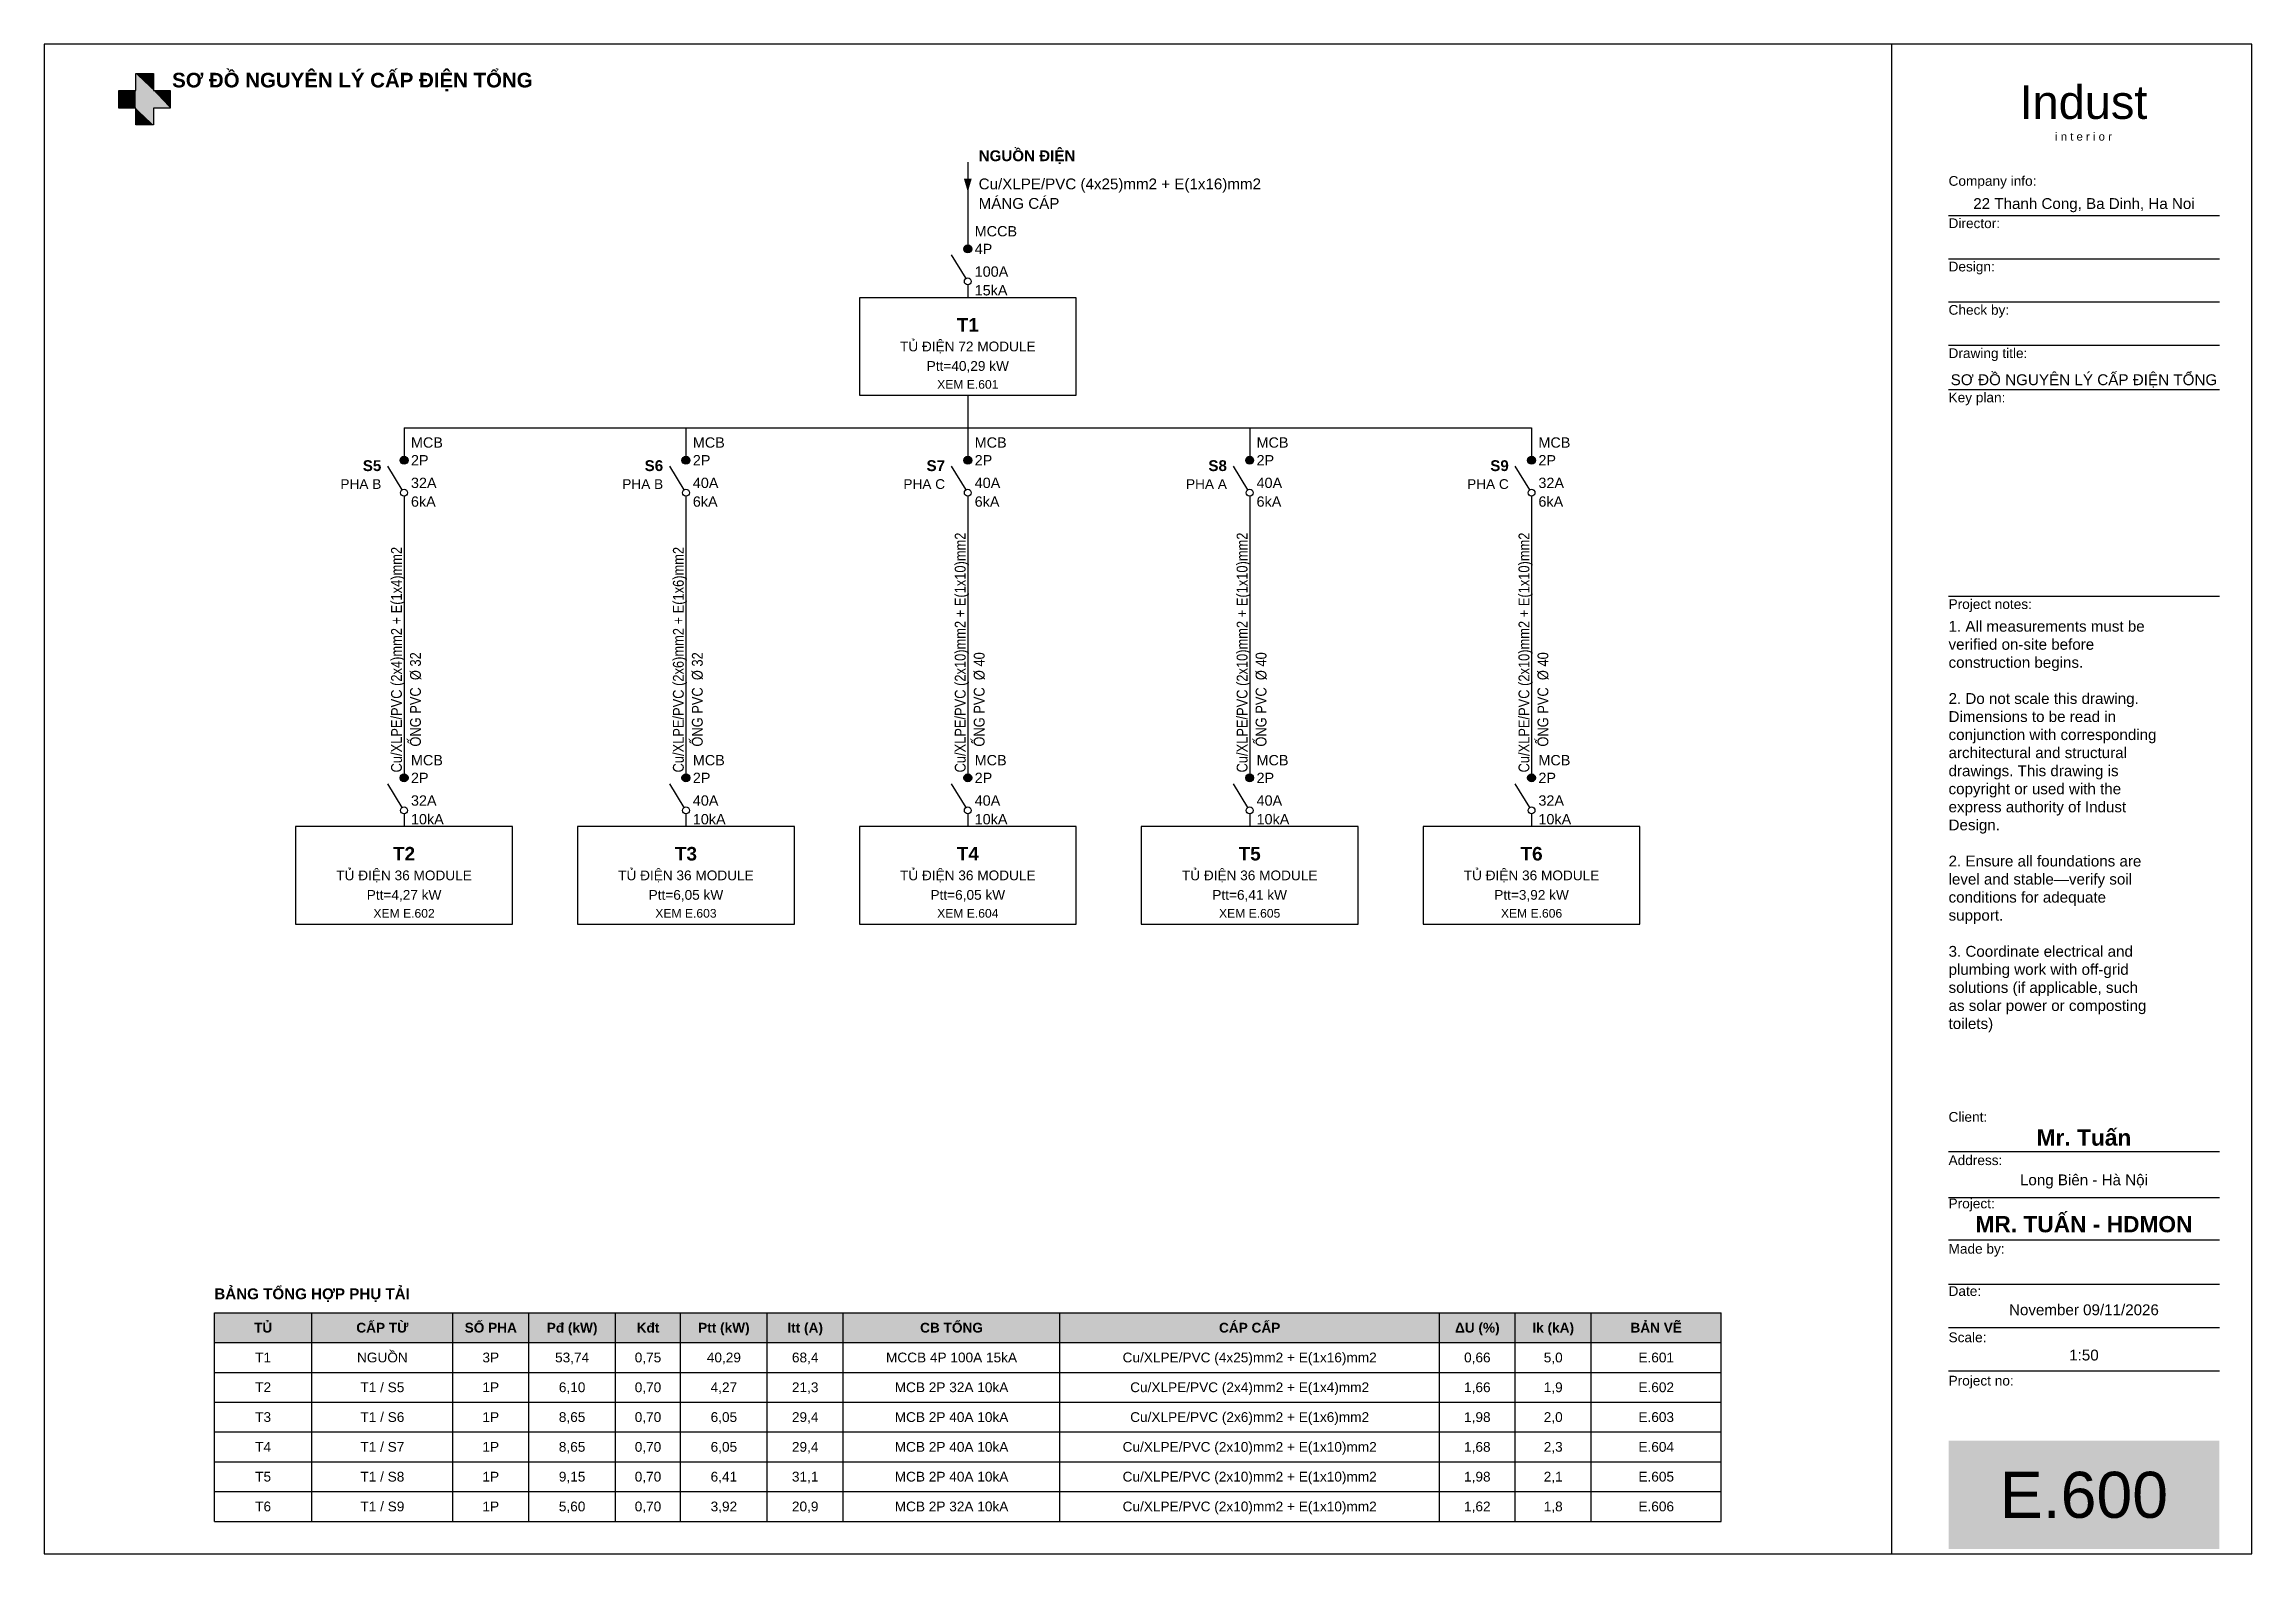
# Model space of a CAD drawing. Extents: x 10 to 417, y 6 to 285.
import ezdxf
from ezdxf.enums import TextEntityAlignment as Align

# ---------------------------------------------------------------- set-up
doc = ezdxf.new("R2010")
doc.units = 0
for name, color, linetype in [('IND-KHUNG', 254, 'CONTINUOUS'), ('IND-KT-GIATRI', 250, 'CONTINUOUS'), ('IND-KT-NET', 8, 'CONTINUOUS'), ('IND-KT-NHAN', 253, 'CONTINUOUS'), ('IND-KT-NOIBAT', 40, 'CONTINUOUS'), ('IND-KT-SOBV', 8, 'CONTINUOUS'), ('IND-KT-SOBV-CHU', 255, 'CONTINUOUS'), ('IND-SLD-CHU', 20, 'CONTINUOUS'), ('IND-SLD-NET', 154, 'CONTINUOUS'), ('IND-SLD-O', 254, 'CONTINUOUS'), ('IND-TIEUDE', 7, 'CONTINUOUS'), ('IND-TIEUDE-ICON', 132, 'CONTINUOUS')]:
    doc.layers.add(name, color=color, linetype=linetype)
doc.styles.add('IND-ARIAL', font='arial.ttf')
doc.styles.add('IND-ARIAL-DAM', font='arialbd.ttf')

# ---------------------------------------------------------------- blocks, each defined once
blk = doc.blocks.new('IND_CB')
at = {"layer": 'IND-SLD-NET'}
blk.add_line((-0.332, -5.452), (-2.997, -1.09), dxfattribs=at)
at = {"layer": 'IND-SLD-NET', "const_width": 0.727}
blk.add_lwpolyline([(-0.363, 0, 1), (0.363, 0, 1)], format="xyb", close=True, dxfattribs=at)
at = {"layer": 'IND-SLD-NET'}
for centre, radius in [((0, 0), 0.727), ((0, -5.995), 0.636)]:
    blk.add_circle(centre, radius, dxfattribs=at)
at = {"layer": 'IND-SLD-CHU', "style": 'IND-ARIAL'}
for tag, p in [('LOAI', (1.272, 2.32)), ('SO_CUC', (1.272, -0.95)), ('DONG_DM', (1.272, -5.128)), ('DONG_CAT', (1.272, -8.58))]:
    blk.add_attdef(tag, p, '', height=1.9, dxfattribs=at)
blk = doc.blocks.new('IND_KHUNG_TEN_GIATRI')
at = {"layer": 'IND-KT-GIATRI', "style": 'IND-ARIAL'}
for tag, height, p in [('CONG_TY', 2, (386.12, 254.498)), ('GIAM_DOC', 2, (386.12, 246.505)), ('THIET_KE', 2, (386.12, 238.512)), ('KIEM_TRA', 2, (386.12, 230.519)), ('TEN_BAN_VE', 2.009, (386.12, 221.976)), ('DIA_CHI', 2, (386.12, 74.29)), ('NGUOI_VE', 2, (386.12, 57.214)), ('NGAY', 2, (386.12, 50.311)), ('TY_LE', 2, (386.12, 41.955)), ('SO_DU_AN', 2, (386.12, 32.872))]:
    blk.add_attdef(tag, text='', height=height, dxfattribs=at).set_placement(p, align=Align.CENTER)
at = {"layer": 'IND-KT-NOIBAT', "style": 'IND-ARIAL-DAM'}
for tag, p in [('CHU_DAU_TU', (386.12, 81.602)), ('DU_AN', (386.12, 65.616))]:
    blk.add_attdef(tag, text='', height=3, dxfattribs=at).set_placement(p, align=Align.CENTER)
at = {"layer": 'IND-KT-SOBV-CHU', "style": 'IND-ARIAL'}
blk.add_attdef('SO_BAN_VE', text='', height=8.5, dxfattribs=at).set_placement((386.12, 12.909), align=Align.CENTER)

msp = doc.modelspace()

# ---------------------------------------------------------------- linework, layer by layer
at = {"layer": 'IND-KHUNG'}
for p, q in [((417.093, 284.927), (9.81, 284.927)), ((9.81, 284.927), (9.81, 6.259)), ((350.606, 284.927), (350.606, 6.259)), ((417.093, 6.259), (417.093, 284.927)), ((9.81, 6.259), (417.093, 6.259))]:
    msp.add_line(p, q, dxfattribs=at)
at = {"layer": 'IND-KT-NET'}
for p, q in [((361.142, 253.318), (411.099, 253.318)), ((361.142, 245.325), (411.099, 245.325)), ((361.142, 237.332), (411.099, 237.332)), ((361.142, 229.339), (411.099, 229.339)), ((361.142, 221.164), (411.099, 221.164)), ((361.142, 183.015), (411.099, 183.015)), ((361.142, 80.558), (411.099, 80.558)), ((361.142, 72.02), (411.099, 72.02)), ((361.142, 64.209), (411.099, 64.209)), ((361.142, 56.034), (411.099, 56.034)), ((361.142, 48.041), (411.099, 48.041)), ((361.142, 40.048), (411.099, 40.048))]:
    msp.add_line(p, q, dxfattribs=at)
at = {"layer": 'IND-KT-SOBV'}
msp.add_solid([(361.142, 7.167), (411.099, 7.167), (361.142, 27.15), (411.099, 27.15)], dxfattribs=at)
at = {"layer": 'IND-SLD-NET'}
for p, q in [((180.208, 263.124), (180.208, 247.124)), ((180.208, 240.494), (180.208, 238.124)), ((200.208, 238.124), (160.208, 238.124)), ((160.208, 238.124), (160.208, 220.124)), ((200.208, 220.124), (200.208, 238.124)), ((160.208, 220.124), (200.208, 220.124)), ((180.208, 220.124), (180.208, 214.124)), ((76.208, 214.124), (284.208, 214.124)), ((76.208, 214.124), (76.208, 208.124)), ((128.208, 214.124), (128.208, 208.124)), ((180.208, 214.124), (180.208, 208.124)), ((232.208, 214.124), (232.208, 208.124)), ((284.208, 214.124), (284.208, 208.124)), ((76.208, 201.494), (76.208, 149.494)), ((128.208, 201.494), (128.208, 149.494)), ((180.208, 201.494), (180.208, 149.494)), ((232.208, 201.494), (232.208, 149.494)), ((284.208, 201.494), (284.208, 149.494)), ((76.208, 142.863), (76.208, 140.494)), ((128.208, 142.863), (128.208, 140.494)), ((180.208, 142.863), (180.208, 140.494)), ((232.208, 142.863), (232.208, 140.494)), ((284.208, 142.863), (284.208, 140.494)), ((96.208, 140.494), (56.208, 140.494)), ((56.208, 140.494), (56.208, 122.494)), ((96.208, 122.494), (96.208, 140.494)), ((148.208, 140.494), (108.208, 140.494)), ((108.208, 140.494), (108.208, 122.494)), ((148.208, 122.494), (148.208, 140.494)), ((200.208, 140.494), (160.208, 140.494)), ((160.208, 140.494), (160.208, 122.494)), ((200.208, 122.494), (200.208, 140.494)), ((252.208, 140.494), (212.208, 140.494)), ((212.208, 140.494), (212.208, 122.494)), ((252.208, 122.494), (252.208, 140.494)), ((304.208, 140.494), (264.208, 140.494)), ((264.208, 140.494), (264.208, 122.494)), ((304.208, 122.494), (304.208, 140.494)), ((56.208, 122.494), (96.208, 122.494)), ((108.208, 122.494), (148.208, 122.494)), ((160.208, 122.494), (200.208, 122.494)), ((212.208, 122.494), (252.208, 122.494)), ((264.208, 122.494), (304.208, 122.494)), ((41.208, 50.759), (319.208, 50.759)), ((41.208, 12.259), (41.208, 50.759)), ((59.208, 12.259), (59.208, 50.759)), ((85.208, 12.259), (85.208, 50.759)), ((99.208, 12.259), (99.208, 50.759)), ((115.208, 12.259), (115.208, 50.759)), ((127.208, 12.259), (127.208, 50.759)), ((143.208, 12.259), (143.208, 50.759)), ((157.208, 12.259), (157.208, 50.759)), ((197.208, 12.259), (197.208, 50.759)), ((267.208, 12.259), (267.208, 50.759)), ((281.208, 12.259), (281.208, 50.759)), ((295.208, 12.259), (295.208, 50.759)), ((319.208, 12.259), (319.208, 50.759)), ((41.208, 45.259), (319.208, 45.259)), ((41.208, 39.759), (319.208, 39.759)), ((41.208, 34.259), (319.208, 34.259)), ((41.208, 28.759), (319.208, 28.759)), ((41.208, 23.259), (319.208, 23.259)), ((41.208, 17.759), (319.208, 17.759)), ((41.208, 12.259), (319.208, 12.259))]:
    msp.add_line(p, q, dxfattribs=at)
msp.add_solid([(180.938, 260.124), (179.478, 260.124), (180.208, 257.624)], dxfattribs=at)
at = {"layer": 'IND-SLD-O'}
msp.add_solid([(41.208, 45.259), (319.208, 45.259), (41.208, 50.759), (319.208, 50.759)], dxfattribs=at)
at = {"layer": 'IND-TIEUDE'}
for p, q in [((26.704, 279.477), (29.974, 279.477)), ((26.704, 276.389), (26.704, 279.477)), ((29.974, 279.477), (29.974, 276.389)), ((23.616, 273.119), (23.616, 276.389)), ((23.616, 276.389), (26.704, 276.389)), ((26.704, 273.119), (23.616, 273.119)), ((26.704, 270.031), (26.704, 273.119)), ((29.974, 276.389), (33.062, 276.389)), ((33.062, 273.119), (29.974, 273.119)), ((29.974, 273.119), (29.974, 270.031)), ((33.062, 276.389), (33.062, 273.119)), ((29.974, 270.031), (26.704, 270.031))]:
    msp.add_line(p, q, dxfattribs=at)
at = {"layer": 'IND-TIEUDE-ICON'}
for points in [[(26.704, 279.477), (26.704, 276.389), (29.974, 270.031)], [(26.704, 279.477), (29.974, 270.031), (29.974, 273.119)], [(26.704, 279.477), (29.974, 273.119), (33.062, 273.119)], [(26.704, 279.477), (33.062, 273.119), (29.974, 276.389)], [(29.974, 276.389), (29.974, 279.477), (26.704, 279.477)], [(26.704, 276.389), (23.616, 276.389), (23.616, 273.119)], [(26.704, 276.389), (23.616, 273.119), (26.704, 273.119)], [(26.704, 276.389), (26.704, 273.119), (29.974, 270.031)], [(26.704, 273.119), (26.704, 270.031), (29.974, 270.031)], [(33.062, 273.119), (33.062, 276.389), (29.974, 276.389)]]:
    msp.add_solid(points, dxfattribs=at)

# ---------------------------------------------------------------- block references
at = {"layer": 'IND-SLD-NET'}
msp.add_blockref('IND_KHUNG_TEN_GIATRI', (0, 0), dxfattribs=at).add_auto_attribs({'CONG_TY': '22 Thanh Cong, Ba Dinh, Ha Noi', 'TEN_BAN_VE': 'SƠ ĐỒ NGUYÊN LÝ CẤP ĐIỆN TỔNG', 'CHU_DAU_TU': 'Mr. Tuấn', 'DIA_CHI': 'Long Biên - Hà Nội', 'DU_AN': 'MR. TUẤN - HDMON', 'NGAY': 'November 09/11/2026', 'TY_LE': '1:50', 'SO_BAN_VE': 'E.600'})
ref = msp.add_blockref('IND_CB', (180.208, 247.124), dxfattribs=at)
ref.add_attrib('LOAI', 'MCCB', (181.479, 249.444), dxfattribs={"layer": 'IND-SLD-CHU', "height": 1.9, "style": 'IND-ARIAL'})
ref.add_attrib('SO_CUC', '4P', (181.479, 246.174), dxfattribs={"layer": 'IND-SLD-CHU', "height": 1.9, "style": 'IND-ARIAL'})
ref.add_attrib('DONG_DM', '100A', (181.479, 241.996), dxfattribs={"layer": 'IND-SLD-CHU', "height": 1.9, "style": 'IND-ARIAL'})
ref.add_attrib('DONG_CAT', '15kA', (181.479, 238.544), dxfattribs={"layer": 'IND-SLD-CHU', "height": 1.9, "style": 'IND-ARIAL'})
ref = msp.add_blockref('IND_CB', (76.208, 208.124), dxfattribs=at)
ref.add_attrib('LOAI', 'MCB', (77.479, 210.444), dxfattribs={"layer": 'IND-SLD-CHU', "height": 1.9, "style": 'IND-ARIAL'})
ref.add_attrib('SO_CUC', '2P', (77.479, 207.174), dxfattribs={"layer": 'IND-SLD-CHU', "height": 1.9, "style": 'IND-ARIAL'})
ref.add_attrib('DONG_DM', '32A', (77.479, 202.996), dxfattribs={"layer": 'IND-SLD-CHU', "height": 1.9, "style": 'IND-ARIAL'})
ref.add_attrib('DONG_CAT', '6kA', (77.479, 199.544), dxfattribs={"layer": 'IND-SLD-CHU', "height": 1.9, "style": 'IND-ARIAL'})
ref = msp.add_blockref('IND_CB', (128.208, 208.124), dxfattribs=at)
ref.add_attrib('LOAI', 'MCB', (129.479, 210.444), dxfattribs={"layer": 'IND-SLD-CHU', "height": 1.9, "style": 'IND-ARIAL'})
ref.add_attrib('SO_CUC', '2P', (129.479, 207.174), dxfattribs={"layer": 'IND-SLD-CHU', "height": 1.9, "style": 'IND-ARIAL'})
ref.add_attrib('DONG_DM', '40A', (129.479, 202.996), dxfattribs={"layer": 'IND-SLD-CHU', "height": 1.9, "style": 'IND-ARIAL'})
ref.add_attrib('DONG_CAT', '6kA', (129.479, 199.544), dxfattribs={"layer": 'IND-SLD-CHU', "height": 1.9, "style": 'IND-ARIAL'})
ref = msp.add_blockref('IND_CB', (180.208, 208.124), dxfattribs=at)
ref.add_attrib('LOAI', 'MCB', (181.479, 210.444), dxfattribs={"layer": 'IND-SLD-CHU', "height": 1.9, "style": 'IND-ARIAL'})
ref.add_attrib('SO_CUC', '2P', (181.479, 207.174), dxfattribs={"layer": 'IND-SLD-CHU', "height": 1.9, "style": 'IND-ARIAL'})
ref.add_attrib('DONG_DM', '40A', (181.479, 202.996), dxfattribs={"layer": 'IND-SLD-CHU', "height": 1.9, "style": 'IND-ARIAL'})
ref.add_attrib('DONG_CAT', '6kA', (181.479, 199.544), dxfattribs={"layer": 'IND-SLD-CHU', "height": 1.9, "style": 'IND-ARIAL'})
ref = msp.add_blockref('IND_CB', (232.208, 208.124), dxfattribs=at)
ref.add_attrib('LOAI', 'MCB', (233.479, 210.444), dxfattribs={"layer": 'IND-SLD-CHU', "height": 1.9, "style": 'IND-ARIAL'})
ref.add_attrib('SO_CUC', '2P', (233.479, 207.174), dxfattribs={"layer": 'IND-SLD-CHU', "height": 1.9, "style": 'IND-ARIAL'})
ref.add_attrib('DONG_DM', '40A', (233.479, 202.996), dxfattribs={"layer": 'IND-SLD-CHU', "height": 1.9, "style": 'IND-ARIAL'})
ref.add_attrib('DONG_CAT', '6kA', (233.479, 199.544), dxfattribs={"layer": 'IND-SLD-CHU', "height": 1.9, "style": 'IND-ARIAL'})
ref = msp.add_blockref('IND_CB', (284.208, 208.124), dxfattribs=at)
ref.add_attrib('LOAI', 'MCB', (285.479, 210.444), dxfattribs={"layer": 'IND-SLD-CHU', "height": 1.9, "style": 'IND-ARIAL'})
ref.add_attrib('SO_CUC', '2P', (285.479, 207.174), dxfattribs={"layer": 'IND-SLD-CHU', "height": 1.9, "style": 'IND-ARIAL'})
ref.add_attrib('DONG_DM', '32A', (285.479, 202.996), dxfattribs={"layer": 'IND-SLD-CHU', "height": 1.9, "style": 'IND-ARIAL'})
ref.add_attrib('DONG_CAT', '6kA', (285.479, 199.544), dxfattribs={"layer": 'IND-SLD-CHU', "height": 1.9, "style": 'IND-ARIAL'})
ref = msp.add_blockref('IND_CB', (76.208, 149.494), dxfattribs=at)
ref.add_attrib('LOAI', 'MCB', (77.479, 151.813), dxfattribs={"layer": 'IND-SLD-CHU', "height": 1.9, "style": 'IND-ARIAL'})
ref.add_attrib('SO_CUC', '2P', (77.479, 148.544), dxfattribs={"layer": 'IND-SLD-CHU', "height": 1.9, "style": 'IND-ARIAL'})
ref.add_attrib('DONG_DM', '32A', (77.479, 144.365), dxfattribs={"layer": 'IND-SLD-CHU', "height": 1.9, "style": 'IND-ARIAL'})
ref.add_attrib('DONG_CAT', '10kA', (77.479, 140.914), dxfattribs={"layer": 'IND-SLD-CHU', "height": 1.9, "style": 'IND-ARIAL'})
ref = msp.add_blockref('IND_CB', (128.208, 149.494), dxfattribs=at)
ref.add_attrib('LOAI', 'MCB', (129.479, 151.813), dxfattribs={"layer": 'IND-SLD-CHU', "height": 1.9, "style": 'IND-ARIAL'})
ref.add_attrib('SO_CUC', '2P', (129.479, 148.544), dxfattribs={"layer": 'IND-SLD-CHU', "height": 1.9, "style": 'IND-ARIAL'})
ref.add_attrib('DONG_DM', '40A', (129.479, 144.365), dxfattribs={"layer": 'IND-SLD-CHU', "height": 1.9, "style": 'IND-ARIAL'})
ref.add_attrib('DONG_CAT', '10kA', (129.479, 140.914), dxfattribs={"layer": 'IND-SLD-CHU', "height": 1.9, "style": 'IND-ARIAL'})
ref = msp.add_blockref('IND_CB', (180.208, 149.494), dxfattribs=at)
ref.add_attrib('LOAI', 'MCB', (181.479, 151.813), dxfattribs={"layer": 'IND-SLD-CHU', "height": 1.9, "style": 'IND-ARIAL'})
ref.add_attrib('SO_CUC', '2P', (181.479, 148.544), dxfattribs={"layer": 'IND-SLD-CHU', "height": 1.9, "style": 'IND-ARIAL'})
ref.add_attrib('DONG_DM', '40A', (181.479, 144.365), dxfattribs={"layer": 'IND-SLD-CHU', "height": 1.9, "style": 'IND-ARIAL'})
ref.add_attrib('DONG_CAT', '10kA', (181.479, 140.914), dxfattribs={"layer": 'IND-SLD-CHU', "height": 1.9, "style": 'IND-ARIAL'})
ref = msp.add_blockref('IND_CB', (232.208, 149.494), dxfattribs=at)
ref.add_attrib('LOAI', 'MCB', (233.479, 151.813), dxfattribs={"layer": 'IND-SLD-CHU', "height": 1.9, "style": 'IND-ARIAL'})
ref.add_attrib('SO_CUC', '2P', (233.479, 148.544), dxfattribs={"layer": 'IND-SLD-CHU', "height": 1.9, "style": 'IND-ARIAL'})
ref.add_attrib('DONG_DM', '40A', (233.479, 144.365), dxfattribs={"layer": 'IND-SLD-CHU', "height": 1.9, "style": 'IND-ARIAL'})
ref.add_attrib('DONG_CAT', '10kA', (233.479, 140.914), dxfattribs={"layer": 'IND-SLD-CHU', "height": 1.9, "style": 'IND-ARIAL'})
ref = msp.add_blockref('IND_CB', (284.208, 149.494), dxfattribs=at)
ref.add_attrib('LOAI', 'MCB', (285.479, 151.813), dxfattribs={"layer": 'IND-SLD-CHU', "height": 1.9, "style": 'IND-ARIAL'})
ref.add_attrib('SO_CUC', '2P', (285.479, 148.544), dxfattribs={"layer": 'IND-SLD-CHU', "height": 1.9, "style": 'IND-ARIAL'})
ref.add_attrib('DONG_DM', '32A', (285.479, 144.365), dxfattribs={"layer": 'IND-SLD-CHU', "height": 1.9, "style": 'IND-ARIAL'})
ref.add_attrib('DONG_CAT', '10kA', (285.479, 140.914), dxfattribs={"layer": 'IND-SLD-CHU', "height": 1.9, "style": 'IND-ARIAL'})

# ---------------------------------------------------------------- texts
at = {"layer": 'IND-KT-GIATRI', "style": 'IND-ARIAL'}
for s, p in [('verified on-site before', (361.142, 173.14)), ('1. All measurements must be', (361.142, 176.474)), ('construction begins.', (361.142, 169.807)), ('2. Do not scale this drawing.', (361.142, 163.14)), ('Dimensions to be read in', (361.142, 159.807)), ('conjunction with corresponding', (361.142, 156.474)), ('architectural and structural', (361.142, 153.14)), ('drawings. This drawing is', (361.142, 149.807)), ('copyright or used with the', (361.142, 146.474)), ('express authority of Indust', (361.142, 143.14)), ('Design.', (361.142, 139.807)), ('2. Ensure all foundations are', (361.142, 133.14)), ('level and stable—verify soil', (361.142, 129.807)), ('conditions for adequate', (361.142, 126.474)), ('support.', (361.142, 123.14)), ('3. Coordinate electrical and', (361.142, 116.474)), ('plumbing work with off-grid', (361.142, 113.14)), ('solutions (if applicable, such', (361.142, 109.807)), ('as solar power or composting', (361.142, 106.474)), ('toilets)', (361.142, 103.14))]:
    msp.add_text(s, height=2, dxfattribs=at).set_placement(p)
at = {"layer": 'IND-KT-NHAN', "style": 'IND-ARIAL'}
for s, p in [('Company info:', (361.142, 259.676)), ('Director:', (361.142, 251.865)), ('Design:', (361.142, 243.872)), ('Check by:', (361.142, 235.879)), ('Drawing title:', (361.142, 227.885)), ('Key plan:', (361.142, 219.711)), ('Project notes:', (361.142, 181.562)), ('Client:', (361.142, 86.917)), ('Address:', (361.142, 78.924)), ('Project:', (361.142, 70.93)), ('Made by:', (361.142, 62.574)), ('Date:', (361.142, 54.763)), ('Scale:', (361.142, 46.225)), ('Project no:', (361.142, 38.231))]:
    msp.add_text(s, height=1.8, dxfattribs=at).set_placement(p, align=Align.MIDDLE_LEFT)
at = {"layer": 'IND-SLD-CHU'}
for s, style, p in [('NGUỒN ĐIỆN', 'IND-ARIAL-DAM', (182.208, 264.324)), ('Cu/XLPE/PVC (4x25)mm2 + E(1x16)mm2', 'IND-ARIAL', (182.208, 259.124)), ('MÁNG CÁP', 'IND-ARIAL', (182.208, 255.524))]:
    msp.add_text(s, height=2, dxfattribs=dict(at, style=style)).set_placement(p, align=Align.MIDDLE_LEFT)
for s, height, style, p in [('T1', 2.5, 'IND-ARIAL-DAM', (180.208, 233.124)), ('TỦ ĐIỆN 72 MODULE', 1.8, 'IND-ARIAL', (180.208, 229.124)), ('Ptt=40,29 kW', 1.8, 'IND-ARIAL', (180.208, 225.524)), ('XEM E.601', 1.6, 'IND-ARIAL', (180.208, 222.124)), ('T2', 2.5, 'IND-ARIAL-DAM', (76.208, 135.494)), ('T3', 2.5, 'IND-ARIAL-DAM', (128.208, 135.494)), ('T4', 2.5, 'IND-ARIAL-DAM', (180.208, 135.494)), ('T5', 2.5, 'IND-ARIAL-DAM', (232.208, 135.494)), ('T6', 2.5, 'IND-ARIAL-DAM', (284.208, 135.494)), ('TỦ ĐIỆN 36 MODULE', 1.8, 'IND-ARIAL', (76.208, 131.494)), ('TỦ ĐIỆN 36 MODULE', 1.8, 'IND-ARIAL', (128.208, 131.494)), ('TỦ ĐIỆN 36 MODULE', 1.8, 'IND-ARIAL', (180.208, 131.494)), ('TỦ ĐIỆN 36 MODULE', 1.8, 'IND-ARIAL', (232.208, 131.494)), ('TỦ ĐIỆN 36 MODULE', 1.8, 'IND-ARIAL', (284.208, 131.494)), ('Ptt=4,27 kW', 1.8, 'IND-ARIAL', (76.208, 127.894)), ('Ptt=6,05 kW', 1.8, 'IND-ARIAL', (128.208, 127.894)), ('Ptt=6,05 kW', 1.8, 'IND-ARIAL', (180.208, 127.894)), ('Ptt=6,41 kW', 1.8, 'IND-ARIAL', (232.208, 127.894)), ('Ptt=3,92 kW', 1.8, 'IND-ARIAL', (284.208, 127.894)), ('XEM E.602', 1.6, 'IND-ARIAL', (76.208, 124.494)), ('XEM E.603', 1.6, 'IND-ARIAL', (128.208, 124.494)), ('XEM E.604', 1.6, 'IND-ARIAL', (180.208, 124.494)), ('XEM E.605', 1.6, 'IND-ARIAL', (232.208, 124.494)), ('XEM E.606', 1.6, 'IND-ARIAL', (284.208, 124.494)), ('TỦ', 1.8, 'IND-ARIAL-DAM', (50.208, 48.009)), ('CẤP TỪ', 1.8, 'IND-ARIAL-DAM', (72.208, 48.009)), ('SỐ PHA', 1.8, 'IND-ARIAL-DAM', (92.208, 48.009)), ('Pđ (kW)', 1.8, 'IND-ARIAL-DAM', (107.208, 48.009)), ('Kđt', 1.8, 'IND-ARIAL-DAM', (121.208, 48.009)), ('Ptt (kW)', 1.8, 'IND-ARIAL-DAM', (135.208, 48.009)), ('Itt (A)', 1.8, 'IND-ARIAL-DAM', (150.208, 48.009)), ('CB TỔNG', 1.8, 'IND-ARIAL-DAM', (177.208, 48.009)), ('CÁP CẤP', 1.8, 'IND-ARIAL-DAM', (232.208, 48.009)), ('ΔU (%)', 1.8, 'IND-ARIAL-DAM', (274.208, 48.009)), ('Ik (kA)', 1.8, 'IND-ARIAL-DAM', (288.208, 48.009)), ('BẢN VẼ', 1.8, 'IND-ARIAL-DAM', (307.208, 48.009)), ('T1', 1.8, 'IND-ARIAL', (50.208, 42.509)), ('NGUỒN', 1.8, 'IND-ARIAL', (72.208, 42.509)), ('3P', 1.8, 'IND-ARIAL', (92.208, 42.509)), ('53,74', 1.8, 'IND-ARIAL', (107.208, 42.509)), ('0,75', 1.8, 'IND-ARIAL', (121.208, 42.509)), ('40,29', 1.8, 'IND-ARIAL', (135.208, 42.509)), ('68,4', 1.8, 'IND-ARIAL', (150.208, 42.509)), ('MCCB 4P 100A 15kA', 1.8, 'IND-ARIAL', (177.208, 42.509)), ('Cu/XLPE/PVC (4x25)mm2 + E(1x16)mm2', 1.8, 'IND-ARIAL', (232.208, 42.509)), ('0,66', 1.8, 'IND-ARIAL', (274.208, 42.509)), ('5,0', 1.8, 'IND-ARIAL', (288.208, 42.509)), ('E.601', 1.8, 'IND-ARIAL', (307.208, 42.509)), ('T2', 1.8, 'IND-ARIAL', (50.208, 37.009)), ('T1 / S5', 1.8, 'IND-ARIAL', (72.208, 37.009)), ('1P', 1.8, 'IND-ARIAL', (92.208, 37.009)), ('6,10', 1.8, 'IND-ARIAL', (107.208, 37.009)), ('0,70', 1.8, 'IND-ARIAL', (121.208, 37.009)), ('4,27', 1.8, 'IND-ARIAL', (135.208, 37.009)), ('21,3', 1.8, 'IND-ARIAL', (150.208, 37.009)), ('MCB 2P 32A 10kA', 1.8, 'IND-ARIAL', (177.208, 37.009)), ('Cu/XLPE/PVC (2x4)mm2 + E(1x4)mm2', 1.8, 'IND-ARIAL', (232.208, 37.009)), ('1,66', 1.8, 'IND-ARIAL', (274.208, 37.009)), ('1,9', 1.8, 'IND-ARIAL', (288.208, 37.009)), ('E.602', 1.8, 'IND-ARIAL', (307.208, 37.009)), ('T3', 1.8, 'IND-ARIAL', (50.208, 31.509)), ('T1 / S6', 1.8, 'IND-ARIAL', (72.208, 31.509)), ('1P', 1.8, 'IND-ARIAL', (92.208, 31.509)), ('8,65', 1.8, 'IND-ARIAL', (107.208, 31.509)), ('0,70', 1.8, 'IND-ARIAL', (121.208, 31.509)), ('6,05', 1.8, 'IND-ARIAL', (135.208, 31.509)), ('29,4', 1.8, 'IND-ARIAL', (150.208, 31.509)), ('MCB 2P 40A 10kA', 1.8, 'IND-ARIAL', (177.208, 31.509)), ('Cu/XLPE/PVC (2x6)mm2 + E(1x6)mm2', 1.8, 'IND-ARIAL', (232.208, 31.509)), ('1,98', 1.8, 'IND-ARIAL', (274.208, 31.509)), ('2,0', 1.8, 'IND-ARIAL', (288.208, 31.509)), ('E.603', 1.8, 'IND-ARIAL', (307.208, 31.509)), ('T4', 1.8, 'IND-ARIAL', (50.208, 26.009)), ('T1 / S7', 1.8, 'IND-ARIAL', (72.208, 26.009)), ('1P', 1.8, 'IND-ARIAL', (92.208, 26.009)), ('8,65', 1.8, 'IND-ARIAL', (107.208, 26.009)), ('0,70', 1.8, 'IND-ARIAL', (121.208, 26.009)), ('6,05', 1.8, 'IND-ARIAL', (135.208, 26.009)), ('29,4', 1.8, 'IND-ARIAL', (150.208, 26.009)), ('MCB 2P 40A 10kA', 1.8, 'IND-ARIAL', (177.208, 26.009)), ('Cu/XLPE/PVC (2x10)mm2 + E(1x10)mm2', 1.8, 'IND-ARIAL', (232.208, 26.009)), ('1,68', 1.8, 'IND-ARIAL', (274.208, 26.009)), ('2,3', 1.8, 'IND-ARIAL', (288.208, 26.009)), ('E.604', 1.8, 'IND-ARIAL', (307.208, 26.009)), ('T5', 1.8, 'IND-ARIAL', (50.208, 20.509)), ('T1 / S8', 1.8, 'IND-ARIAL', (72.208, 20.509)), ('1P', 1.8, 'IND-ARIAL', (92.208, 20.509)), ('9,15', 1.8, 'IND-ARIAL', (107.208, 20.509)), ('0,70', 1.8, 'IND-ARIAL', (121.208, 20.509)), ('6,41', 1.8, 'IND-ARIAL', (135.208, 20.509)), ('31,1', 1.8, 'IND-ARIAL', (150.208, 20.509)), ('MCB 2P 40A 10kA', 1.8, 'IND-ARIAL', (177.208, 20.509)), ('Cu/XLPE/PVC (2x10)mm2 + E(1x10)mm2', 1.8, 'IND-ARIAL', (232.208, 20.509)), ('1,98', 1.8, 'IND-ARIAL', (274.208, 20.509)), ('2,1', 1.8, 'IND-ARIAL', (288.208, 20.509)), ('E.605', 1.8, 'IND-ARIAL', (307.208, 20.509)), ('T6', 1.8, 'IND-ARIAL', (50.208, 15.009)), ('T1 / S9', 1.8, 'IND-ARIAL', (72.208, 15.009)), ('1P', 1.8, 'IND-ARIAL', (92.208, 15.009)), ('5,60', 1.8, 'IND-ARIAL', (107.208, 15.009)), ('0,70', 1.8, 'IND-ARIAL', (121.208, 15.009)), ('3,92', 1.8, 'IND-ARIAL', (135.208, 15.009)), ('20,9', 1.8, 'IND-ARIAL', (150.208, 15.009)), ('MCB 2P 32A 10kA', 1.8, 'IND-ARIAL', (177.208, 15.009)), ('Cu/XLPE/PVC (2x10)mm2 + E(1x10)mm2', 1.8, 'IND-ARIAL', (232.208, 15.009)), ('1,62', 1.8, 'IND-ARIAL', (274.208, 15.009)), ('1,8', 1.8, 'IND-ARIAL', (288.208, 15.009)), ('E.606', 1.8, 'IND-ARIAL', (307.208, 15.009))]:
    msp.add_text(s, height=height, dxfattribs=dict(at, style=style)).set_placement(p, align=Align.MIDDLE_CENTER)
for s, height, style, p in [('S5', 2, 'IND-ARIAL-DAM', (72.008, 207.124)), ('S6', 2, 'IND-ARIAL-DAM', (124.008, 207.124)), ('S7', 2, 'IND-ARIAL-DAM', (176.008, 207.124)), ('S8', 2, 'IND-ARIAL-DAM', (228.008, 207.124)), ('S9', 2, 'IND-ARIAL-DAM', (280.008, 207.124)), ('PHA B', 1.8, 'IND-ARIAL', (72.008, 203.724)), ('PHA B', 1.8, 'IND-ARIAL', (124.008, 203.724)), ('PHA C', 1.8, 'IND-ARIAL', (176.008, 203.724)), ('PHA A', 1.8, 'IND-ARIAL', (228.008, 203.724)), ('PHA C', 1.8, 'IND-ARIAL', (280.008, 203.724))]:
    msp.add_text(s, height=height, dxfattribs=dict(at, style=style)).set_placement(p, align=Align.MIDDLE_RIGHT)
at = {"layer": 'IND-SLD-CHU', "style": 'IND-ARIAL', "width": 0.85}
for s, p in [('Cu/XLPE/PVC (2x4)mm2 + E(1x4)mm2', (75.808, 150.494)), ('Cu/XLPE/PVC (2x6)mm2 + E(1x6)mm2', (127.808, 150.494)), ('Cu/XLPE/PVC (2x10)mm2 + E(1x10)mm2', (179.808, 150.494)), ('Cu/XLPE/PVC (2x10)mm2 + E(1x10)mm2', (231.808, 150.494)), ('Cu/XLPE/PVC (2x10)mm2 + E(1x10)mm2', (283.808, 150.494)), ('ỐNG PVC  Ø 32', (79.308, 155.263)), ('ỐNG PVC  Ø 32', (131.308, 155.263)), ('ỐNG PVC  Ø 40', (183.308, 155.263)), ('ỐNG PVC  Ø 40', (235.308, 155.263)), ('ỐNG PVC  Ø 40', (287.308, 155.263))]:
    msp.add_text(s, height=2, rotation=90, dxfattribs=at).set_placement(p)
at = {"layer": 'IND-TIEUDE', "style": 'IND-ARIAL-DAM'}
msp.add_text('SƠ ĐỒ NGUYÊN LÝ CẤP ĐIỆN TỔNG', height=2.7, dxfattribs=at).set_placement((33.426, 276.934))
at = {"layer": 'IND-TIEUDE', "style": 'IND-ARIAL'}
for s, height, p in [('Indust', 6.2, (386.029, 271.121)), ('i n t e r i o r', 1.5, (386.029, 267.124))]:
    msp.add_text(s, height=height, dxfattribs=at).set_placement(p, align=Align.CENTER)
at = {"layer": 'IND-TIEUDE', "style": 'IND-ARIAL-DAM'}
msp.add_text('BẢNG TỔNG HỢP PHỤ TẢI', height=2, dxfattribs=at).set_placement((41.208, 54.259), align=Align.MIDDLE_LEFT)

doc.saveas('drawing.dxf')
